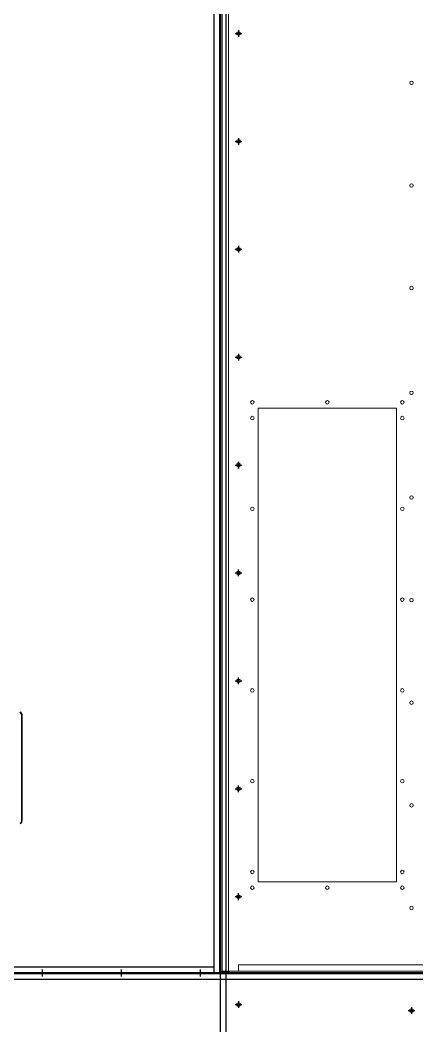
# Model space of a CAD drawing. Header units: millimetres. Extents: x 1723 to 33835, y 1764 to 24472.
# Drawn here: x 14808 to 15814, y 9939 to 12487 of the extents above; entities that cross this region are included whole.
import ezdxf

# ---------------------------------------------------------------- set-up
doc = ezdxf.new("R2010")
doc.units = ezdxf.units.MM
doc.linetypes.add('CENTER', pattern=[2, 1.25, -0.25, 0.25, -0.25])
doc.layers.add('center', color=1, linetype='CENTER')

# ---------------------------------------------------------------- blocks, each defined once
blk = doc.blocks.new('A$C637D7238')
at = {"color": 7, "lineweight": 35, "ltscale": 0.218811}
for p, q in [((1603.2, 512.5), (1603.2, 643.8)), ((1603.2, 381.3), (1603.2, 512.5))]:
    blk.add_line(p, q, dxfattribs=at)
at = {"color": 7, "lineweight": 35}
for centre, start, end in [((1588.2, 643.8), 360, 45), ((1588.2, 381.3), 315, 360)]:
    blk.add_arc(centre, 15, start, end, dxfattribs=at)
blk = doc.blocks.new('A$C30E44EA2')
for p, q in [((1085, 9.5), (1085, 2715.5)), ((1100, 9.5), (1100, 2715.5)), ((1100, 9.5), (1100, 2715.5)), ((0, 9.5), (1100, 9.5)), ((99, 24.5), (1085, 24.5))]:
    blk.add_line(p, q)
at = {"layer": 'center'}
for p, q in [((650, 17), (650, 0)), ((850, 17), (850, 0)), ((1050, 17), (1050, 0))]:
    blk.add_line(p, q, dxfattribs=at)
blk = doc.blocks.new('A$C1AFF22E1')
for p, q in [((1010.5, 0), (1010.5, 2966)), ((1025.5, 0), (1025.5, 2966))]:
    blk.add_line(p, q)
blk = doc.blocks.new('A$C29A03157')
at = {"color": 7}
for p, q in [((0, 500), (3400, 500)), ((15, 485), (3385, 485))]:
    blk.add_line(p, q, dxfattribs=at)
for centre in [(2249, 421), (2687.2, 405.8)]:
    blk.add_circle(centre, 4.5)
at = {"layer": 'center', "color": 7}
for p, q in [((2240.5, 421), (2257.5, 421)), ((2249, 429.5), (2249, 412.5)), ((2687.2, 414.3), (2687.2, 397.3)), ((2678.7, 405.8), (2695.7, 405.8))]:
    blk.add_line(p, q, dxfattribs=at)
blk = doc.blocks.new('A$C625113F3')
at = {"color": 7, "lineweight": 13}
for p, q in [((0, 2704.3), (0, 1.7)), ((3.4, 2706), (3.4, 830)), ((20, 3.4), (20, 2706)), ((95, 1430), (95, 230)), ((95, 1430), (445, 1430)), ((445, 1430), (445, 230)), ((3.4, 1270), (3.4, 3.4)), ((95, 230), (445, 230)), ((3.4, 3.4), (420, 3.4)), ((22, 3.4), (420, 3.4)), ((22, 0), (575, 0)), ((575, 20), (45, 20)), ((420, 3.4), (575, 3.4))]:
    blk.add_line(p, q, dxfattribs=at)
at = {"color": 7, "lineweight": 13, "ltscale": 0.005667}
for p, q in [((3.4, 1.7), (0, 1.7)), ((22, 3.4), (22, 0))]:
    blk.add_line(p, q, dxfattribs=at)
at = {"color": 7, "lineweight": 13, "ltscale": 0.002833}
for p, q in [((2, 0), (2, 1.7)), ((2.9, 1.7), (2.9, 0)), ((3.4, 3.4), (3.4, 1.7)), ((20, 1.7), (20, 3.4))]:
    blk.add_line(p, q, dxfattribs=at)
at = {"color": 7, "lineweight": 13, "ltscale": 0.0015}
blk.add_line((2, 0), (2.9, 0), dxfattribs=at)
at = {"color": 7, "lineweight": 13, "ltscale": 0.031833}
blk.add_line((22, 0), (2.9, 0), dxfattribs=at)
at = {"color": 7, "lineweight": 13, "ltscale": 0.027667}
for p, q in [((20, 3.4), (3.4, 3.4)), ((20, 1.7), (3.4, 1.7)), ((45, 3.4), (45, 20))]:
    blk.add_line(p, q, dxfattribs=at)
at = {"color": 7, "lineweight": 13, "ltscale": 0.003333}
for p in [(20, 2), (22, 0)]:
    blk.add_line(p, (22, 2), dxfattribs=at)
for centre in [(45, 2379.6), (45, 2106.2), (45, 1832.8), (45, 1559.4), (45, 1286), (45, 1286), (45, 1012.6), (45, 739.2), (45, 465.8), (45, 192.4)]:
    blk.add_circle(centre, 4.5)
at = {"color": 7, "lineweight": 13}
for centre in [(483.2, 2254.4), (483.2, 1994.4), (483.2, 1734.4), (483.2, 1469.1), (80, 1445), (270, 1445), (460, 1445), (80, 1405), (460, 1405), (483.2, 1203.8), (80, 1175), (460, 1175), (80, 945), (460, 945), (483.2, 943.8), (80, 715), (460, 715), (483.2, 683.8), (80, 485), (460, 485), (483.2, 423.8), (80, 255), (460, 255), (80, 215), (270, 215), (460, 215), (483.2, 163.8)]:
    blk.add_circle(centre, 4.5, dxfattribs=at)
at = {"layer": 'center'}
for p, q in [((36.5, 2379.6), (53.5, 2379.6)), ((45, 2388.1), (45, 2371.1)), ((36.5, 2106.2), (53.5, 2106.2)), ((45, 2114.7), (45, 2097.7)), ((45, 1841.3), (45, 1824.3)), ((36.5, 1832.8), (53.5, 1832.8)), ((36.5, 1559.4), (53.5, 1559.4)), ((45, 1567.9), (45, 1550.9)), ((36.5, 1286), (53.5, 1286)), ((36.5, 1286), (53.5, 1286)), ((45, 1294.5), (45, 1277.5)), ((45, 1277.5), (45, 1294.5)), ((45, 1004.1), (45, 1021.1)), ((36.5, 1012.6), (53.5, 1012.6)), ((36.5, 739.2), (53.5, 739.2)), ((45, 730.7), (45, 747.7)), ((36.5, 465.8), (53.5, 465.8)), ((45, 457.3), (45, 474.3)), ((36.5, 192.4), (53.5, 192.4)), ((45, 183.9), (45, 200.9))]:
    blk.add_line(p, q, dxfattribs=at)
blk = doc.blocks.new('1')
at = {"color": 2}
for name, p in [('A$C1AFF22E1', (14305.1, 9837.6)), ('A$C625113F3', (15316.6, 10073.6)), ('A$C29A03157', (13112.6, 9571.6))]:
    blk.add_blockref(name, p, dxfattribs=at)
at = {"color": 7}
for name, p in [('A$C30E44EA2', (14214.6, 10064.1)), ('A$C637D7238', (13209.6, 10079.6))]:
    blk.add_blockref(name, p, dxfattribs=at)

msp = doc.modelspace()

# ---------------------------------------------------------------- block references
msp.add_blockref('1', (0, 0))

doc.saveas('drawing.dxf')
